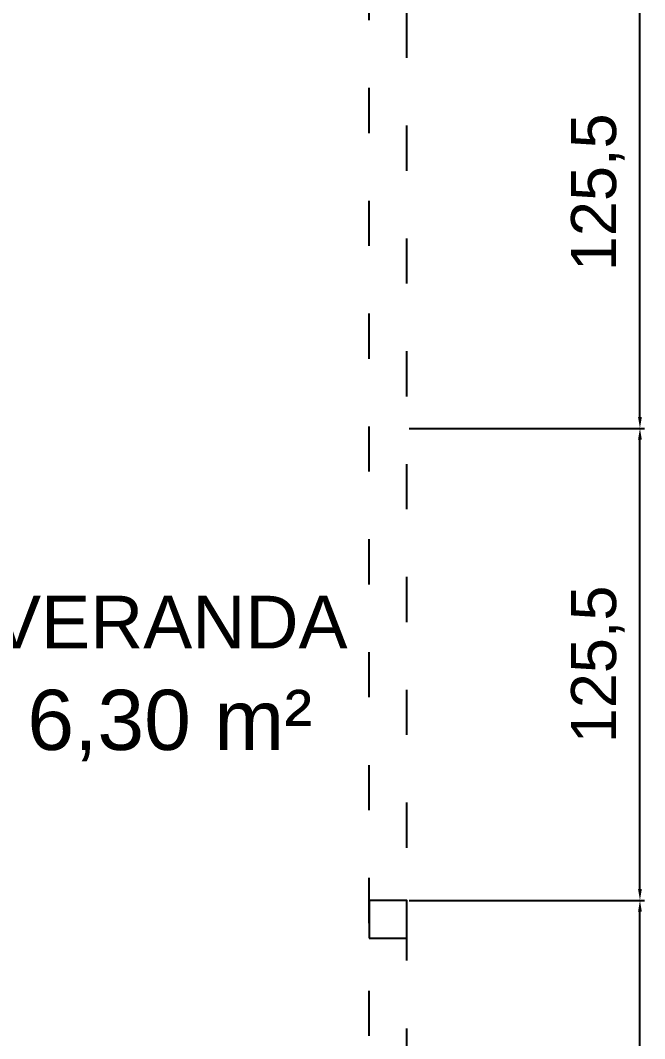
# Model space of a CAD drawing. Header units: centimetres. Extents: x -114 to 2948, y -828 to 1257.
# Drawn here: x 1743.3 to 1909.2, y 219.3 to 490 of the extents above; entities that cross this region are included whole.
import ezdxf
from ezdxf.enums import TextEntityAlignment as Align

# ---------------------------------------------------------------- set-up
doc = ezdxf.new("R2010")
doc.units = ezdxf.units.CM
doc.linetypes.add('VERANDA_KESIK', pattern=[30, 12, -18])
for name, color, linetype in [('VERANDA_PROFIL_100', 1, 'VERANDA_KESIK'), ('YENI_OLCU', 4, 'Continuous'), ('YENI_VERANDA_DIREK', 3, 'Continuous'), ('YENI_YAZI', 7, 'Continuous')]:
    doc.layers.add(name, color=color, linetype=linetype)
doc.styles.get("Standard").update_dxf_attribs({"font": 'Arial.ttf'})
doc.dimstyles.new('ISO-25', dxfattribs={"dimtxt": 12, "dimasz": 3, "dimexe": 1.25, "dimexo": 0.625, "dimgap": 4, "dimtad": 1, "dimtxsty": 'Standard', "dimcen": 2.5, "dimadec": 0, "dimazin": 0, "dimtfac": 1, "dimtmove": 0, "dimatfit": 3, "dimfxl": 1, "dimarcsym": 0})

# ---------------------------------------------------------------- blocks, each defined once
blk = doc.blocks.new('BOM_V03_VERANDA')
at = {"layer": 'VERANDA_PROFIL_100', "linetype": 'VERANDA_KESIK'}
for p, q in [((763, 10), (763, 502)), ((773, 0), (773, 502))]:
    blk.add_line(p, q, dxfattribs=at)
blk = doc.blocks.new('BOM_B04_VERANDA_DIKME')
at = {"layer": 'YENI_VERANDA_DIREK'}
blk.add_lwpolyline([(0, 0), (10, 0), (10, 10), (0, 10)], close=True, dxfattribs=at)
blk = doc.blocks.new('*D180')
at = {"layer": 'Defpoints', "color": 0, "transparency": 16777216}
for p in [(1846, 256), (1908, 256), (1846, 130.5)]:
    blk.add_point(p, dxfattribs=at)
at = {"layer": 'YENI_OLCU', "color": 0, "lineweight": -2, "transparency": 16777216}
for p, q in [((1846.62, 256), (1909.25, 256)), ((1908, 133.5), (1908, 253)), ((1846.62, 130.5), (1909.25, 130.5))]:
    blk.add_line(p, q, dxfattribs=at)
at = {"layer": 'YENI_OLCU', "color": 0, "transparency": 16777216}
for points in [[(1907.5, 253), (1908.5, 253), (1908, 256)], [(1907.5, 133.5), (1908.5, 133.5), (1908, 130.5)]]:
    blk.add_solid(points, dxfattribs=at)
at = {"layer": 'YENI_OLCU', "color": 0, "transparency": 16777216, "insert": (1896.79, 193.25), "char_height": 12, "attachment_point": 5, "rotation": 90}
blk.add_mtext('125,5', dxfattribs=at)
blk = doc.blocks.new('*D181')
at = {"layer": 'Defpoints', "color": 0, "transparency": 16777216}
for p in [(1846, 381.5), (1908, 381.5), (1846, 256)]:
    blk.add_point(p, dxfattribs=at)
at = {"layer": 'YENI_OLCU', "color": 0, "lineweight": -2, "transparency": 16777216}
for p, q in [((1846.62, 381.5), (1909.25, 381.5)), ((1908, 259), (1908, 378.5)), ((1846.62, 256), (1909.25, 256))]:
    blk.add_line(p, q, dxfattribs=at)
at = {"layer": 'YENI_OLCU', "color": 0, "transparency": 16777216}
for points in [[(1907.5, 378.5), (1908.5, 378.5), (1908, 381.5)], [(1907.5, 259), (1908.5, 259), (1908, 256)]]:
    blk.add_solid(points, dxfattribs=at)
at = {"layer": 'YENI_OLCU', "color": 0, "transparency": 16777216, "insert": (1896.79, 318.75), "char_height": 12, "attachment_point": 5, "rotation": 90}
blk.add_mtext('125,5', dxfattribs=at)
blk = doc.blocks.new('*D182')
at = {"layer": 'Defpoints', "color": 0, "transparency": 16777216}
for p in [(1846, 507), (1908, 507), (1846, 381.5)]:
    blk.add_point(p, dxfattribs=at)
at = {"layer": 'YENI_OLCU', "color": 0, "lineweight": -2, "transparency": 16777216}
for p, q in [((1846.62, 507), (1909.25, 507)), ((1908, 384.5), (1908, 504)), ((1846.62, 381.5), (1909.25, 381.5))]:
    blk.add_line(p, q, dxfattribs=at)
at = {"layer": 'YENI_OLCU', "color": 0, "transparency": 16777216}
for points in [[(1907.5, 504), (1908.5, 504), (1908, 507)], [(1907.5, 384.5), (1908.5, 384.5), (1908, 381.5)]]:
    blk.add_solid(points, dxfattribs=at)
at = {"layer": 'YENI_OLCU', "color": 0, "transparency": 16777216, "insert": (1896.79, 444.25), "char_height": 12, "attachment_point": 5, "rotation": 90}
blk.add_mtext('125,5', dxfattribs=at)

msp = doc.modelspace()

# ---------------------------------------------------------------- block references
at = {"layer": 'VERANDA_PROFIL_100'}
msp.add_blockref('BOM_V03_VERANDA', (1073, 0), dxfattribs=at)
at = {"layer": 'YENI_VERANDA_DIREK'}
msp.add_blockref('BOM_B04_VERANDA_DIKME', (1836, 246), dxfattribs=at)

# ---------------------------------------------------------------- texts
at = {"layer": 'YENI_YAZI'}
for s, height, p in [('VERANDA', 14, (1783, 330)), ('6,30 m²', 16, (1783, 304))]:
    msp.add_text(s, height=height, dxfattribs=at).set_placement(p, align=Align.MIDDLE_CENTER)

# ---------------------------------------------------------------- dimensions: what is measured, and where the dimension line sits
at = {"layer": 'YENI_OLCU'}
for base, p1, p2, picture, middle in [((1908, 507), (1846, 381.5), (1846, 507), '*D182', (1896.789, 444.25)), ((1908, 381.5), (1846, 256), (1846, 381.5), '*D181', (1896.789, 318.75)), ((1908, 256), (1846, 130.5), (1846, 256), '*D180', (1896.789, 193.25))]:
    dim = msp.add_linear_dim(base=base, p1=p1, p2=p2, angle=90, dimstyle='ISO-25', dxfattribs=at)
    dim.commit()
    dim.dimension.update_dxf_attribs({"geometry": picture, "text_midpoint": middle})

doc.saveas('drawing.dxf')
